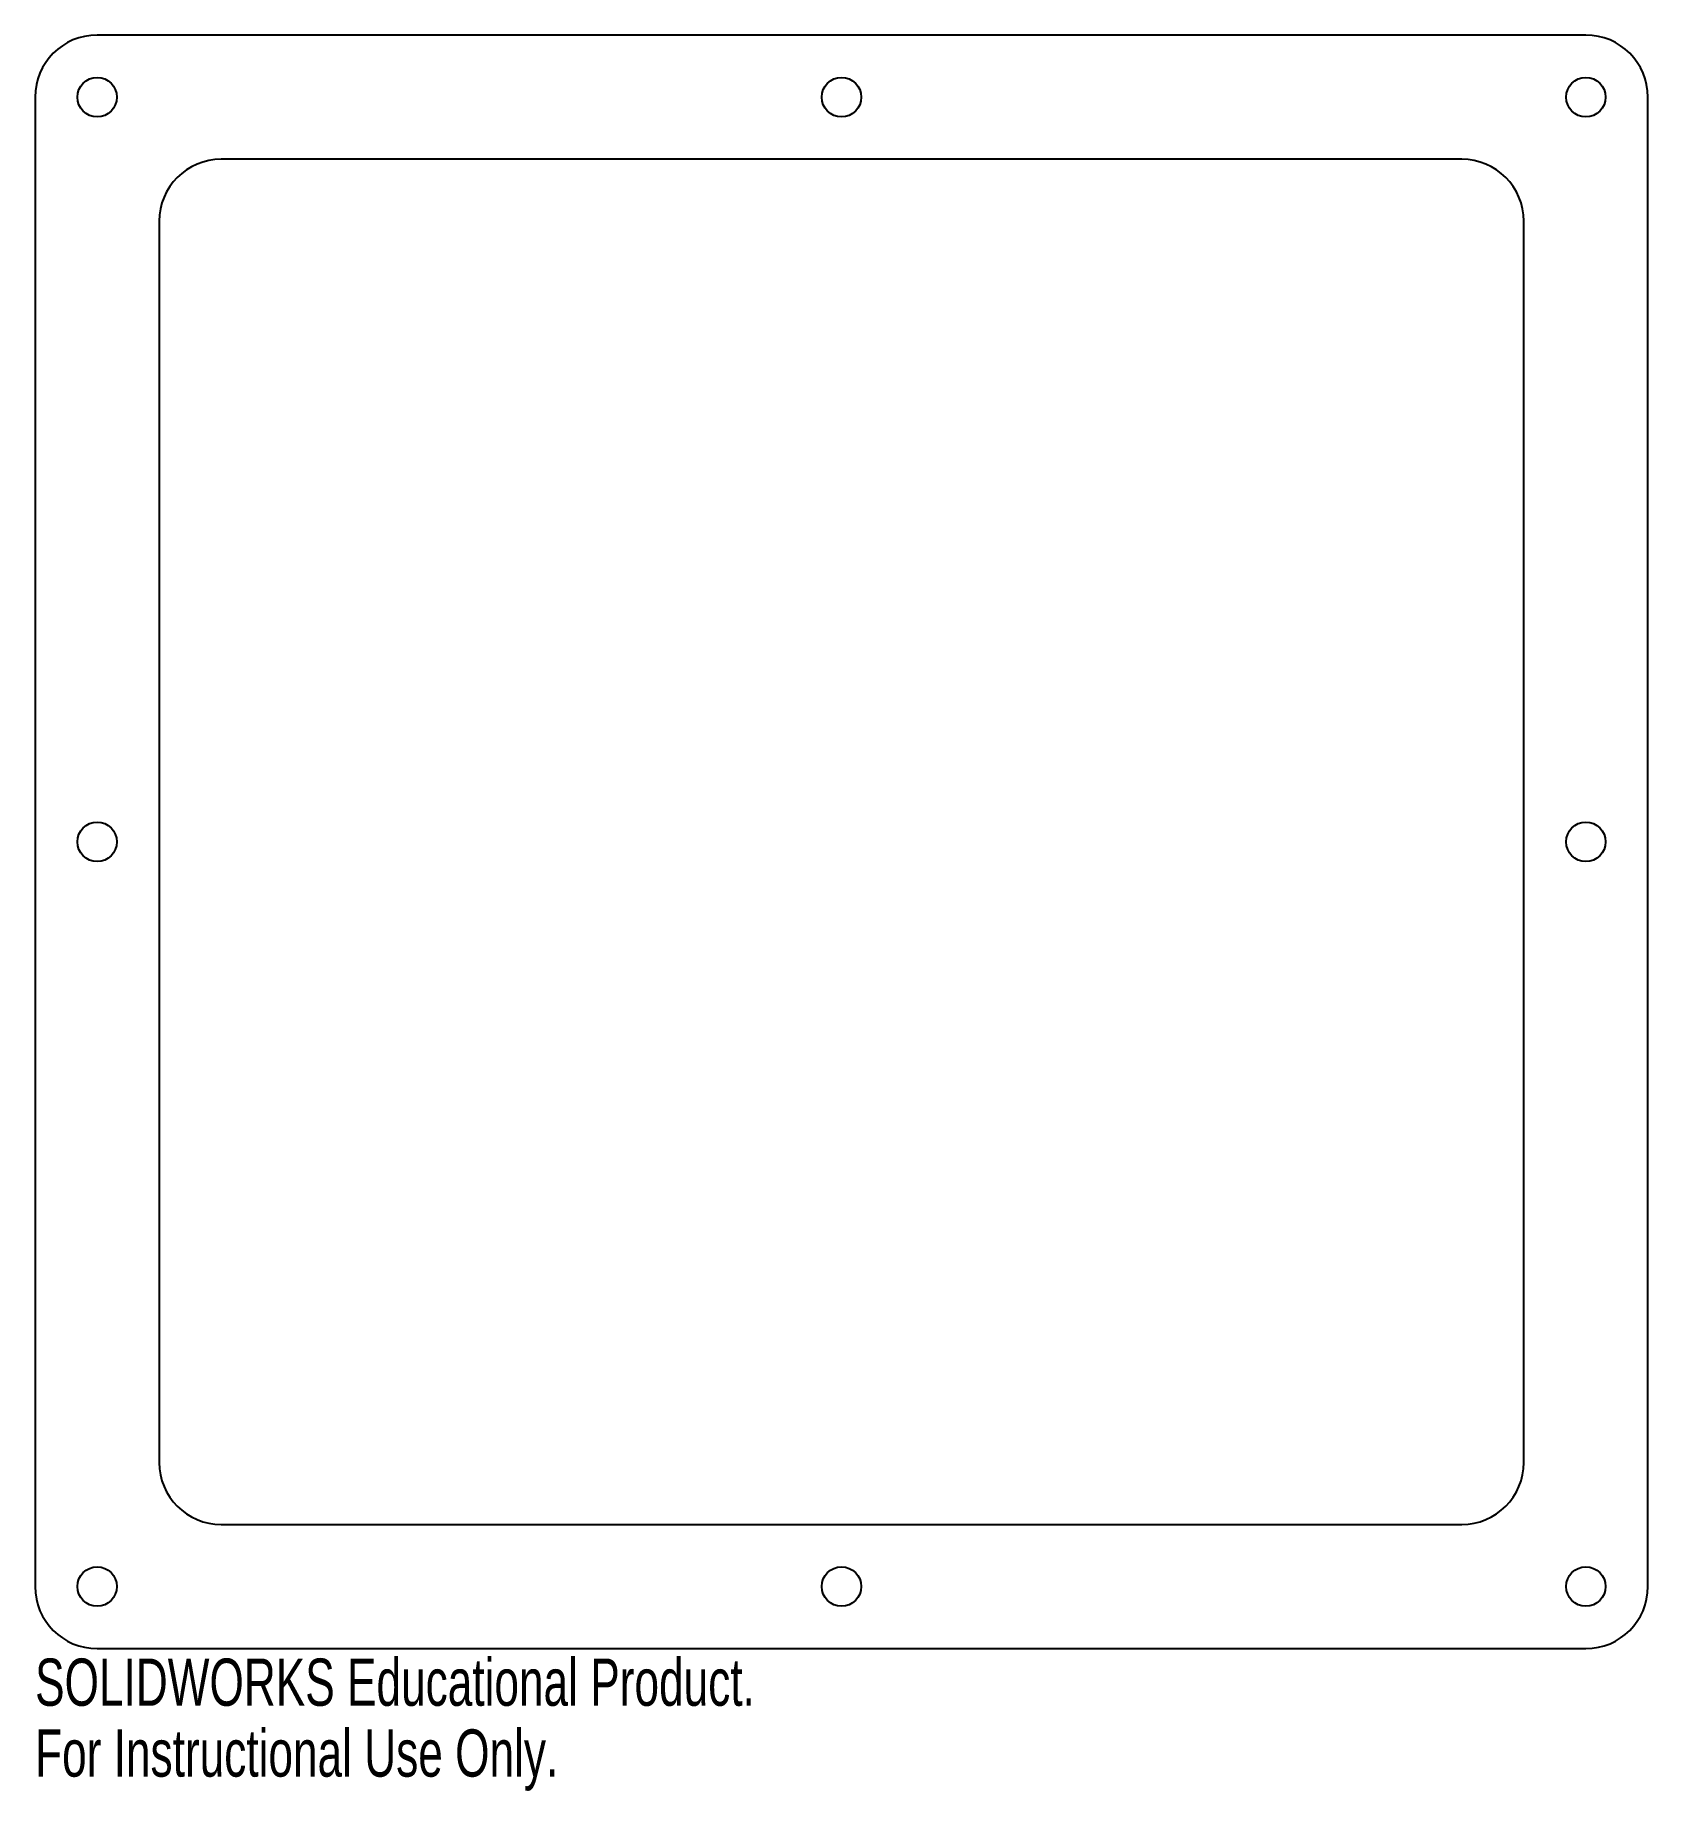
# Model space of a CAD drawing. Header units: inches. Extents: x -3.25 to 3.25, y -3.82 to 3.25.
import ezdxf

# ---------------------------------------------------------------- set-up
doc = ezdxf.new("R2010")
doc.units = ezdxf.units.IN
doc.header["$MEASUREMENT"] = 0
doc.styles.add('SLDTEXTSTYLE0', font='TXT', dxfattribs={"width": 0.7})

msp = doc.modelspace()

# ---------------------------------------------------------------- linework, layer by layer
at = {"color": 7, "linetype": 'Continuous', "lineweight": 25}
for p, q in [((3, 3.25), (-3, 3.25)), ((-3.25, 3), (-3.25, -3)), ((3.25, -3), (3.25, 3)), ((2.5, 2.75), (-2.5, 2.75)), ((-2.75, 2.5), (-2.75, -2.5)), ((2.75, -2.5), (2.75, 2.5)), ((-2.5, -2.75), (2.5, -2.75)), ((-3, -3.25), (3, -3.25))]:
    msp.add_line(p, q, dxfattribs=at)
for centre in [(-3, 3), (0, 3), (3, 3), (-3, 0), (3, 0), (-3, -3), (0, -3), (3, -3)]:
    msp.add_circle(centre, 0.0795, dxfattribs=at)
for centre, start, end in [((-3, 3), 90, 180), ((3, 3), 0, 90), ((-2.5, 2.5), 90, 180), ((2.5, 2.5), 0, 90), ((-2.5, -2.5), 180, 270), ((2.5, -2.5), 270, 0), ((-3, -3), 180, 270), ((3, -3), 270, 0)]:
    msp.add_arc(centre, 0.25, start, end, dxfattribs=at)

# ---------------------------------------------------------------- texts
at = {"color": 7, "linetype": 'Continuous', "char_height": 0.1903, "attachment_point": 1, "style": 'SLDTEXTSTYLE0'}
for s, insert in [('SOLIDWORKS Educational Product.', (-3.25, -3.2901)), ('For Instructional Use Only.', (-3.25, -3.5756))]:
    msp.add_mtext(s, dxfattribs=dict(at, insert=insert))

doc.saveas('drawing.dxf')
